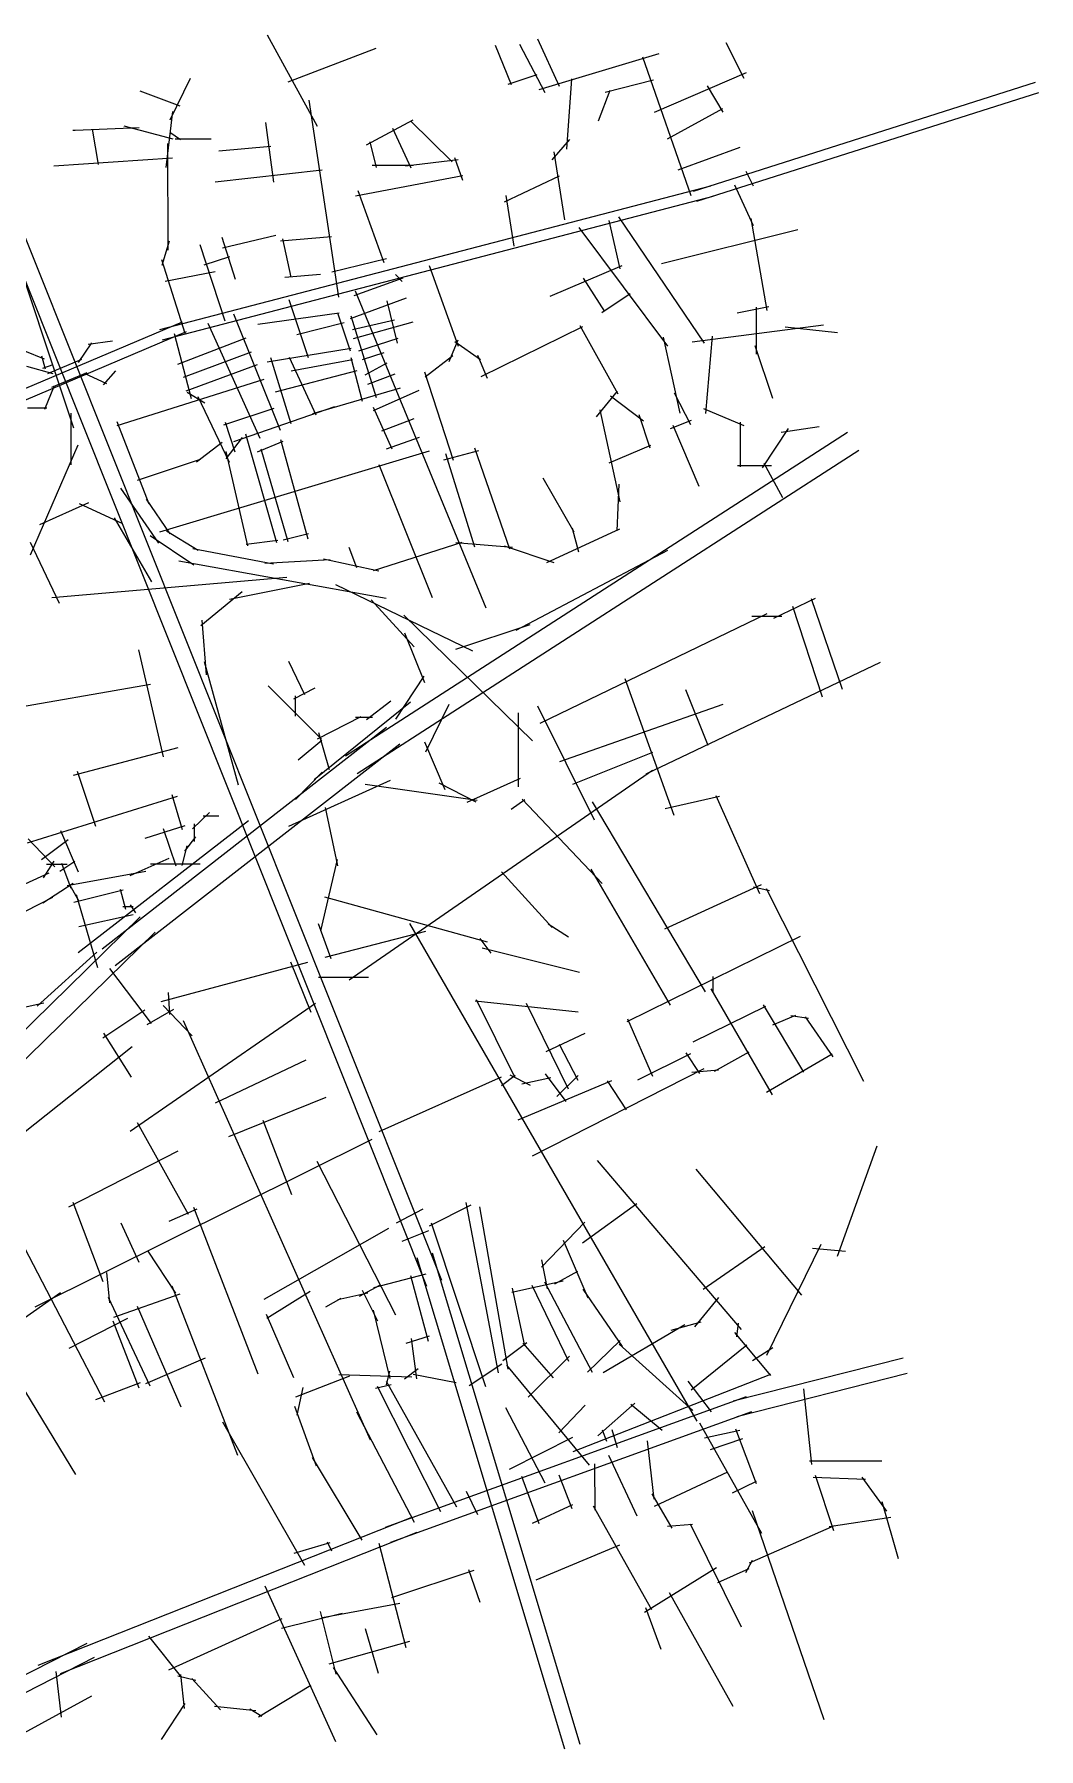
# Model space of a CAD drawing. Header units: inches. Extents: x 13527718 to 13533315, y 3640356 to 3645351.
# Drawn here: x 13531427 to 13533315, y 3640711 to 3643933 of the extents above; entities that cross this region are included whole.
import ezdxf

# ---------------------------------------------------------------- set-up
doc = ezdxf.new("R2010")
doc.units = ezdxf.units.IN
doc.header["$MEASUREMENT"] = 0
doc.layers.add('路网', color=2, linetype='Continuous', lineweight=9)

msp = doc.modelspace()

# ---------------------------------------------------------------- linework, layer by layer
at = {"layer": '路网'}
for p, q in [((13531229.5, 3643922.2), (13532164.4, 3641580.8)), ((13531257.3, 3643933.4), (13532192.2, 3641592)), ((13531864.6, 3643932.6), (13531959.1, 3643760.6)), ((13532293.2, 3643913), (13532323.2, 3643839.3)), ((13532338.8, 3643914.7), (13532386.7, 3643823.7)), ((13532414, 3643835.1), (13532373.5, 3643924.2)), ((13532726.8, 3643917.7), (13532760.8, 3643850.6)), ((13531904.2, 3643843.9), (13532069.9, 3643907.3)), ((13532376.1, 3643829.4), (13532601.6, 3643897)), ((13532661.5, 3643629.7), (13532570.9, 3643890.5)), ((13531682.8, 3643772.8), (13531720.7, 3643851.1)), ((13532317.7, 3643839.6), (13532372.3, 3643857.7)), ((13532427.8, 3643717.6), (13532437.7, 3643849.9)), ((13532500.3, 3643824.3), (13532590.6, 3643847.8)), ((13532593, 3643786.9), (13532765.7, 3643861.8)), ((13531625.8, 3643826.8), (13531700.8, 3643799.2)), ((13532487.3, 3643770.8), (13532509.7, 3643828.4)), ((13532666.2, 3643638.8), (13533308.8, 3643843.3)), ((13532672.2, 3643619.9), (13533314.8, 3643824.2)), ((13532691.8, 3643836.5), (13532720.9, 3643786.9)), ((13531675.1, 3643683), (13531687.8, 3643788)), ((13531999.3, 3643439.6), (13531944, 3643809.8)), ((13532617.3, 3643736.9), (13532720.9, 3643793.7)), ((13531499.6, 3643752.9), (13531504, 3643752.9)), ((13531504, 3643752.9), (13531624.4, 3643757.9)), ((13531535.9, 3643755.3), (13531547.1, 3643688.4)), ((13531595.3, 3643761.2), (13531687.7, 3643737)), ((13531861.8, 3643767.5), (13531877, 3643655.4)), ((13532051.5, 3643725.7), (13532139.4, 3643772.6)), ((13532100.2, 3643757.2), (13532135.1, 3643682.5)), ((13532134.4, 3643771), (13532212.4, 3643693.5)), ((13531677.4, 3643728.3), (13531678, 3643527.9)), ((13531682.2, 3643749.4), (13531701.9, 3643735.4)), ((13531691.8, 3643736.8), (13531759.3, 3643736.8)), ((13531774.1, 3643714.6), (13531871.9, 3643723.1)), ((13532057.5, 3643731.2), (13532069.4, 3643683.1)), ((13532400.7, 3643697.1), (13532433.8, 3643735.5)), ((13532637.3, 3643678.5), (13532753.7, 3643721.3)), ((13531464.1, 3643686.3), (13531687, 3643701.1)), ((13532062.3, 3643687.3), (13532139.5, 3643687.3)), ((13532124.5, 3643686.4), (13532223.8, 3643698.3)), ((13532216.9, 3643701.5), (13532231.9, 3643658.9)), ((13532424.3, 3643584.8), (13532404.5, 3643712.3)), ((13531767.2, 3643655.8), (13531968.1, 3643678.9)), ((13532030.9, 3643630), (13532232.8, 3643668)), ((13532311.1, 3643618.4), (13532414.4, 3643667.6)), ((13532764.3, 3643676.4), (13532778.4, 3643648.3)), ((13531663, 3643378.3), (13532698.3, 3643648.4)), ((13531668.1, 3643358.9), (13532703.3, 3643629.1)), ((13532035.2, 3643639.8), (13532084, 3643504.4)), ((13532313.4, 3643630.5), (13532328.1, 3643535.4)), ((13532743.2, 3643650.7), (13532778.3, 3643574.2)), ((13532525, 3643590.2), (13532686, 3643353)), ((13531370.1, 3643587.4), (13531500.8, 3643193.8)), ((13532450.8, 3643570.2), (13532617.2, 3643347.5)), ((13532506.9, 3643583.6), (13532527.5, 3643492.4)), ((13532605.9, 3643502.3), (13532862.1, 3643566.3)), ((13532773.7, 3643587), (13532803.9, 3643414.5)), ((13531667.8, 3643499.2), (13531681.3, 3643544.9)), ((13531738.1, 3643538.6), (13531785.2, 3643394.6)), ((13531779.5, 3643551.8), (13531804.4, 3643473.1)), ((13531781, 3643532), (13531881.3, 3643555.8)), ((13531890, 3643545.4), (13531986, 3643553.6)), ((13531893.8, 3643548.7), (13531909.6, 3643477.2)), ((13531666.5, 3643509.8), (13531710.1, 3643371.7)), ((13531746.2, 3643499.8), (13531794.9, 3643515.9)), ((13531986.4, 3643486.7), (13532089.2, 3643511.8)), ((13532169, 3643499.1), (13532223.8, 3643347.3)), ((13532396.9, 3643440.9), (13532531.8, 3643499.1)), ((13531673, 3643469.1), (13531767.1, 3643487.4)), ((13531897.8, 3643476.7), (13531964.9, 3643482.7)), ((13532028.2, 3643442.7), (13532120.6, 3643475.7)), ((13532105.7, 3643481.7), (13532118.7, 3643468.7)), ((13532458.8, 3643475), (13532498.6, 3643412.1)), ((13531905.7, 3643435), (13531942, 3643325.7)), ((13532021.2, 3643399.4), (13532126.6, 3643437.8)), ((13532030.1, 3643451.3), (13532275.6, 3642855.5)), ((13532089.8, 3643432.4), (13532109.1, 3643353.1)), ((13532493.6, 3643410.6), (13532547.2, 3643446)), ((13531801.4, 3643407.9), (13531889.4, 3643189.1)), ((13531847.2, 3643388.4), (13531999.9, 3643409.6)), ((13531996.7, 3643409.9), (13532020.8, 3643338.3)), ((13532021.8, 3643404.5), (13532069.8, 3643251)), ((13532025, 3643378.8), (13532104.1, 3643396.9)), ((13532748.3, 3643409.9), (13532807.3, 3643422)), ((13532784, 3643420.5), (13532784, 3643332.2)), ((13530426.9, 3642851.6), (13531705.7, 3643393)), ((13530434.7, 3642833.2), (13531713.5, 3643374.6)), ((13531690.1, 3643371.2), (13531721.8, 3643248.7)), ((13531851.5, 3643173.6), (13531754.2, 3643390)), ((13531920.4, 3643369.1), (13532009.6, 3643392)), ((13532026.9, 3643361.4), (13532139.3, 3643393.1)), ((13532267.2, 3643290.1), (13532457.9, 3643383.9)), ((13532452.2, 3643385.9), (13532523.7, 3643257.5)), ((13532609.3, 3643364.1), (13532640.4, 3643221.5)), ((13532663.5, 3643355.1), (13532910.1, 3643387.2)), ((13532701.3, 3643366.1), (13532688.7, 3643220.8)), ((13532838.2, 3643383.5), (13532936.6, 3643373)), ((13531408.7, 3643338.6), (13531445.5, 3643323.4)), ((13531510.5, 3643316.7), (13531535.5, 3643353.6)), ((13531528.3, 3643351), (13531574.1, 3643357.2)), ((13531697.2, 3643313.6), (13531825.4, 3643363.2)), ((13531707.8, 3643288.9), (13531835.1, 3643336.8)), ((13531864.7, 3643318), (13532022.8, 3643343.2)), ((13532037.4, 3643338.5), (13532111, 3643362)), ((13532044.1, 3643322), (13532085, 3643335.4)), ((13532223.4, 3643358.5), (13532206.2, 3643317.7)), ((13532217.5, 3643355.7), (13532266, 3643322.1)), ((13532781.6, 3643348.6), (13532814.4, 3643249.8)), ((13531412.7, 3643309.6), (13531461.9, 3643295.9)), ((13531440.6, 3643328.8), (13531447.7, 3643304.8)), ((13531443.1, 3643305.6), (13531462.8, 3643312.7)), ((13531452.7, 3643296.1), (13531516.5, 3643322.8)), ((13531557.3, 3643274.8), (13531580.7, 3643301.1)), ((13531712.4, 3643263.3), (13531846.4, 3643313)), ((13531871.2, 3643325.8), (13531909.5, 3643201.6)), ((13531880.6, 3643261.5), (13532034.1, 3643301.3)), ((13531906, 3643326.4), (13531956, 3643218.2)), ((13531910, 3643300.7), (13532024.9, 3643322.1)), ((13532022.3, 3643326.1), (13532043.4, 3643243.9)), ((13532048.8, 3643293.2), (13532090.4, 3643316)), ((13532161.6, 3643289.7), (13532213.9, 3643329.5)), ((13532260.2, 3643330.5), (13532278, 3643287.2)), ((13531464.5, 3643272.9), (13531446.1, 3643228.3)), ((13531460.1, 3643270.1), (13531526.6, 3643297.6)), ((13531520.8, 3643296.8), (13531562.7, 3643277.3)), ((13531582.8, 3643198.2), (13531859, 3643285.5)), ((13531950.5, 3643221), (13532115.7, 3643268.7)), ((13532053.9, 3643275.7), (13532105.3, 3643295.4)), ((13532160.5, 3643298.8), (13532214.3, 3643133.2)), ((13531714.3, 3643260.6), (13531747.5, 3643240.9)), ((13531734.8, 3643252.8), (13531793.7, 3643129.1)), ((13532064.6, 3643226.5), (13532150.5, 3643264.7)), ((13532483.8, 3643214.6), (13532523.2, 3643262.5)), ((13532510, 3643253.9), (13532572.1, 3643207)), ((13532629.8, 3643259.3), (13532660.5, 3643200)), ((13531451, 3643231), (13531414.6, 3643231)), ((13531496.5, 3643124.4), (13531496.5, 3643221.6)), ((13531582.6, 3643205.4), (13531642.5, 3643051.2)), ((13531783.5, 3643199.1), (13531878.2, 3643231)), ((13531785.6, 3643204.5), (13531804.3, 3643148.4)), ((13531802.4, 3643168), (13531992.2, 3643233.9)), ((13532064.3, 3643232.8), (13532099.4, 3643154)), ((13532080.1, 3643188.2), (13532141, 3643211)), ((13532490.1, 3643227.7), (13532527.3, 3643054.9)), ((13532563.2, 3643219), (13532584.1, 3643156)), ((13532622.7, 3643192.4), (13532662, 3643208.4)), ((13532684.9, 3643230.1), (13532760.4, 3643198.4)), ((13532753.8, 3643204.1), (13532753.8, 3643120.3)), ((13531787.5, 3643135.2), (13531818.3, 3643175.3)), ((13531824, 3643182.4), (13531882.1, 3642978)), ((13531889.7, 3643171.8), (13531941.3, 3642984.9)), ((13532012.2, 3642577.5), (13532955.4, 3643185.5)), ((13532089.3, 3643154), (13532151, 3643175.9)), ((13532627.2, 3643198.9), (13532676.1, 3643084.1)), ((13532795.8, 3643118.4), (13532844.4, 3643192.5)), ((13532830.5, 3643185.9), (13532902.4, 3643196)), ((13531509.3, 3643161), (13531419.7, 3642954.3)), ((13531663, 3642998.5), (13532169.7, 3643150.3)), ((13531732, 3643129.8), (13531780.5, 3643166.8)), ((13531787, 3643149.4), (13531828, 3642972.2)), ((13531846.4, 3643148.5), (13531894.8, 3643169)), ((13531853.2, 3643154.5), (13531903.4, 3642979.9)), ((13532033.9, 3642543.9), (13532977, 3643151.8)), ((13532196.9, 3643133.7), (13532262.8, 3643151.1)), ((13532200.1, 3643145.3), (13532254.2, 3642970.2)), ((13532254.7, 3643156.2), (13532320.2, 3642966.4)), ((13532507.7, 3643128.1), (13532585.7, 3643160.9)), ((13531621.1, 3643095.5), (13531739.5, 3643134.9)), ((13532074.6, 3643124.9), (13532174.8, 3642874.8)), ((13532748.7, 3643122.8), (13532812.6, 3643122.8)), ((13532798.4, 3643127.2), (13532833.4, 3643062.6)), ((13531589.5, 3643080.5), (13531660.9, 3642977.1)), ((13532383.1, 3643099.7), (13532440.9, 3642998.2)), ((13532525.6, 3643087.9), (13532522.1, 3643000.4)), ((13531437.6, 3643012.3), (13531530, 3643053.3)), ((13531511.5, 3643051.6), (13531591.8, 3643014.9)), ((13531637.7, 3643059.9), (13531681.7, 3642994.3)), ((13531577.1, 3643024.4), (13531647.5, 3642904.3)), ((13531419.6, 3642979.1), (13531474, 3642864.2)), ((13531644.9, 3642991.7), (13531727.1, 3642936.3)), ((13531675.7, 3643000), (13531735.3, 3642963.9)), ((13531825.1, 3642975.4), (13531885.1, 3642982.5)), ((13531895.2, 3642983), (13531942.2, 3642994.9)), ((13532064.9, 3642925.8), (13532231.6, 3642979)), ((13532219.3, 3642978), (13532325.7, 3642969.7)), ((13532390.4, 3642940.6), (13532527.6, 3643004.2)), ((13532437.9, 3643005.4), (13532450.1, 3642960.8)), ((13531725.1, 3642966.8), (13531876.6, 3642937.9)), ((13531860.7, 3642939.7), (13531983, 3642946.6)), ((13531970.6, 3642947.6), (13532074.5, 3642925)), ((13532018.4, 3642969.5), (13532033, 3642931.3)), ((13532310, 3642972.1), (13532403.3, 3642940.7)), ((13532333, 3642813.2), (13532617.5, 3642963.8)), ((13531460, 3642875), (13531901.8, 3642912.9)), ((13531698.8, 3642944.1), (13532088.6, 3642873.7)), ((13531740.2, 3642822.3), (13531817.9, 3642886.1)), ((13531794.2, 3642871.7), (13531944.3, 3642901.9)), ((13531993.3, 3642899.4), (13532250.8, 3642774.9)), ((13532060.4, 3642870.8), (13532140.8, 3642781.9)), ((13532816.9, 3642836.2), (13532895.2, 3642873.4)), ((13532852.2, 3642858.6), (13532908, 3642688.5)), ((13532887, 3642872.8), (13532945.2, 3642702.9)), ((13531742.1, 3642832.3), (13531750, 3642729.8)), ((13532121.6, 3642842), (13532363.4, 3642605.7)), ((13532219.5, 3642777.7), (13532359.3, 3642824)), ((13532377.7, 3642639), (13532804.2, 3642844.6)), ((13532775.7, 3642839.9), (13532832.2, 3642839.9)), ((13532122.8, 3642808.7), (13532160.8, 3642715.4)), ((13531623.3, 3642776.6), (13531669.4, 3642575.2)), ((13531746.5, 3642754.8), (13531810.6, 3642523.1)), ((13531904.7, 3642755.5), (13531935.1, 3642692.6)), ((13532577.1, 3642543.6), (13533017.2, 3642753.1)), ((13532159.5, 3642726.8), (13532106.3, 3642646.5)), ((13532537.3, 3642722.6), (13532629, 3642465.6)), ((13531249.3, 3642643.5), (13531645.5, 3642711.8)), ((13531866.8, 3642708.8), (13531966.9, 3642608.9)), ((13531915.2, 3642684.3), (13531955.2, 3642705)), ((13531917.9, 3642651.7), (13531917.9, 3642690.4)), ((13532651.3, 3642701.9), (13532693.1, 3642597.1)), ((13531953.2, 3642532.7), (13532134.2, 3642678.7)), ((13532051.5, 3642645.7), (13532097.1, 3642680.4)), ((13532206, 3642673.6), (13532162.2, 3642584.4)), ((13532336.8, 3642657.9), (13532336.8, 3642518.9)), ((13532372.7, 3642671.1), (13532479.1, 3642457.2)), ((13532414.9, 3642566.8), (13532721.6, 3642674.3)), ((13531554.6, 3642214.9), (13532089.3, 3642631.5)), ((13531959.4, 3642609.3), (13532041.2, 3642651.3)), ((13532030.9, 3642649.8), (13532062.9, 3642649.8)), ((13531501.1, 3642540.7), (13531697.5, 3642592.7)), ((13531579.2, 3642183.3), (13532113.9, 3642600)), ((13531923, 3642570), (13531967.6, 3642606.9)), ((13531961.6, 3642621.4), (13531981.3, 3642551.9)), ((13532160.7, 3642603.8), (13532198.9, 3642513.8)), ((13532439.4, 3642524.1), (13532589.4, 3642584.3)), ((13531507.6, 3642548.3), (13531542, 3642445)), ((13531905.7, 3642445.2), (13532096.6, 3642531.8)), ((13531917.9, 3642495.1), (13531968.4, 3642546.8)), ((13532018.8, 3642156.3), (13532588.9, 3642550.1)), ((13532187.6, 3642526.5), (13532257.1, 3642490.8)), ((13532241, 3642490.3), (13532340.8, 3642535.3)), ((13531414.3, 3642413.9), (13531696.5, 3642501.3)), ((13531685.8, 3642504.9), (13531705.4, 3642439)), ((13532048.7, 3642524.3), (13532259.4, 3642494.1)), ((13532323.3, 3642476.9), (13532348.9, 3642495.5)), ((13532344.2, 3642495.7), (13532494.1, 3642337.5)), ((13532612.5, 3642478.6), (13532714.8, 3642501.4)), ((13532707.8, 3642502.7), (13532790, 3642318.5)), ((13531724.7, 3642439.9), (13531756.6, 3642471)), ((13531744.6, 3642464.6), (13531774, 3642464.6)), ((13531973.6, 3642480.4), (13531996.7, 3642370.8)), ((13532475.7, 3642490.7), (13532688.2, 3642133.7)), ((13531476.2, 3642437.3), (13531509.4, 3642359.2)), ((13531509.4, 3642207.7), (13531829.9, 3642456.1)), ((13531635.5, 3642422.3), (13531711, 3642446.2)), ((13531669.2, 3642440.7), (13531693.5, 3642370.4)), ((13531728.5, 3642416.6), (13531728.5, 3642449.7)), ((13531415.8, 3642421.5), (13531465.6, 3642368.6)), ((13531440.5, 3642382.6), (13531490.6, 3642419.9)), ((13531704.8, 3642371.1), (13531714.4, 3642408)), ((13531710.2, 3642398.3), (13531731, 3642424.8)), ((13531444.8, 3642348), (13531464.7, 3642379.3)), ((13531449.9, 3642373.7), (13531488.8, 3642373.7)), ((13531475.4, 3642360.3), (13531503.1, 3642379.6)), ((13531478.5, 3642375.5), (13531495.9, 3642328.9)), ((13531607.3, 3642352.3), (13531680.6, 3642385.2)), ((13531645.3, 3642374.2), (13531739.1, 3642374.2)), ((13531996.6, 3642382.5), (13531965.2, 3642248.6)), ((13531238.5, 3642258.9), (13531454.9, 3642357.3)), ((13531443.1, 3642301.1), (13531500.2, 3642338.2)), ((13531488.8, 3642333.4), (13531636.7, 3642360.6)), ((13531493.2, 3642335.6), (13531510.9, 3642304.5)), ((13532305.3, 3642359.1), (13532400.6, 3642255)), ((13532473.3, 3642364.1), (13532622, 3642108.5)), ((13532612.2, 3642251.9), (13532794.1, 3642335.3)), ((13531312.8, 3642235.4), (13531462, 3642311.9)), ((13531501.6, 3642302.3), (13531594.2, 3642325.7)), ((13531506, 3642316.9), (13531546.1, 3642179.4)), ((13531588.8, 3642326.8), (13531598.8, 3642289.4)), ((13531972.8, 3642312.2), (13532278.5, 3642227.6)), ((13532778.9, 3642331.4), (13532809, 3642324)), ((13532802.7, 3642327.9), (13532985.4, 3641965.8)), ((13530713.9, 3641382.5), (13531626.4, 3642274.5)), ((13531510.8, 3642256.8), (13531612.7, 3642279.1)), ((13531593.4, 3642294), (13531612.8, 3642294)), ((13531607.1, 3642297.5), (13531617.6, 3642282.4)), ((13530741.9, 3641353.9), (13531654.3, 3642245.8)), ((13531960.7, 3642262.1), (13531984.7, 3642196.6)), ((13531974, 3642199.1), (13532163.1, 3642248)), ((13532132.4, 3642262.3), (13532672.2, 3641326.7)), ((13532393.1, 3642261.5), (13532430.9, 3642237)), ((13532541.1, 3642078.1), (13532867.2, 3642238.4)), ((13531432.6, 3642106.7), (13531544.8, 3642208.6)), ((13532264.7, 3642234.2), (13532285.3, 3642206.2)), ((13532269.1, 3642216.2), (13532451.5, 3642170.8)), ((13531568.6, 3642177.7), (13531647.1, 3642074.4)), ((13531665.4, 3642115.7), (13531941.4, 3642189.5)), ((13531908.4, 3642190.5), (13531947.2, 3642095.7)), ((13531961.3, 3642161.2), (13532055.2, 3642161.2)), ((13532702.6, 3642162.8), (13532702.6, 3642131.8)), ((13531402.7, 3642103.6), (13531445.2, 3642113.2)), ((13531607.1, 3641871.9), (13531955.6, 3642112.7)), ((13531669.4, 3642108.1), (13531724, 3642051)), ((13531679, 3642132.3), (13531681, 3642091.5)), ((13532255.9, 3642116.6), (13532449.5, 3642096.3)), ((13532331.2, 3641972.2), (13532258.4, 3642119)), ((13532351.8, 3642112.2), (13532430.7, 3641951.5)), ((13532698.8, 3642139.5), (13532813.6, 3641940.5)), ((13532796.9, 3642109.5), (13532872.5, 3641983.1)), ((13531555.9, 3642047.2), (13531635, 3642099.8)), ((13531639.6, 3642072.3), (13531689.5, 3642101)), ((13531707.2, 3642079.8), (13532058.4, 3641291.8)), ((13532542.3, 3642083.3), (13532589, 3641975.5)), ((13532665.5, 3642039.7), (13532802, 3642106.8)), ((13532814.9, 3642072), (13532858.6, 3642090.2)), ((13532848.8, 3642089.1), (13532882.3, 3642084.5)), ((13532875.7, 3642087), (13532927.7, 3642011.5)), ((13531557.3, 3642056.2), (13531609.4, 3641973.6)), ((13532389.2, 3642021.5), (13532462.7, 3642056)), ((13531310, 3641792.4), (13531611.3, 3642031.1)), ((13532413.8, 3642035.3), (13532448.8, 3641967.9)), ((13532561.7, 3641968.3), (13532661.3, 3642017.7)), ((13532651.8, 3642019), (13532677.4, 3641980.4)), ((13532705.8, 3641984.9), (13532770.8, 3642021.1)), ((13532803.4, 3641945.3), (13532926.6, 3642017.2)), ((13531767.6, 3641925.2), (13531938.1, 3642006)), ((13532363.5, 3641825.3), (13532686, 3641989.5)), ((13532387.5, 3641979.6), (13532426.1, 3641928)), ((13532662.8, 3641983), (13532713.2, 3641987)), ((13532075.1, 3641871.3), (13532305.3, 3641974.1)), ((13532305.5, 3641957.7), (13532331.1, 3641977.1)), ((13532320.9, 3641977.8), (13532359, 3641958.4)), ((13532336.4, 3641893.2), (13532512.7, 3641967.2)), ((13532343.4, 3641960.6), (13532397.8, 3641973.1)), ((13532409.5, 3641937.3), (13532449.3, 3641976.5)), ((13532503.8, 3641966.4), (13532539.3, 3641911.8)), ((13531792.5, 3641862.2), (13531975.6, 3641935.8)), ((13531620.8, 3641888.1), (13531716.1, 3641715.8)), ((13531856.5, 3641892.9), (13531910.8, 3641752.8)), ((13531428.7, 3641541.9), (13532062.4, 3641857)), ((13531492.1, 3641729.7), (13531697.4, 3641835.2)), ((13532936.9, 3641637.3), (13533011.1, 3641844.1)), ((13531325.8, 3641812), (13531559.2, 3641363.5)), ((13531958.4, 3641815.8), (13532106.2, 3641526.9)), ((13532485.2, 3641816.7), (13532755.9, 3641499)), ((13532670.3, 3641800.3), (13532869.1, 3641563.8)), ((13531499.8, 3641738.6), (13531556, 3641589.5)), ((13531680.8, 3641703.1), (13531733.4, 3641726)), ((13531726.3, 3641729), (13531847.3, 3641416)), ((13532107.9, 3641699.4), (13532158.2, 3641726.2)), ((13532169.7, 3641694.3), (13532248.2, 3641733.8)), ((13532237.9, 3641738.2), (13532298.7, 3641418)), ((13532264.1, 3641729.5), (13532316.9, 3641424.9)), ((13532457.2, 3641662.2), (13532559.4, 3641735.8)), ((13531590, 3641699.4), (13531623.9, 3641625.9)), ((13531859, 3641556.1), (13532093.7, 3641689.9)), ((13532172.9, 3641699.7), (13532275.1, 3641392.3)), ((13532462, 3641701.1), (13532380.1, 3641616.1)), ((13532118.5, 3641665.3), (13532168.8, 3641685)), ((13532420.8, 3641667.2), (13532467.4, 3641558.7)), ((13532803.8, 3641450.8), (13532905.7, 3641659.3)), ((13531640.8, 3641646.6), (13531692.8, 3641567.7)), ((13532146, 3641634.6), (13532423.8, 3640711.4)), ((13532174.7, 3641643.2), (13532452.6, 3640720)), ((13532380.1, 3641630.3), (13532390.9, 3641575.6)), ((13532684.3, 3641574.9), (13532799.9, 3641655.4)), ((13532889.5, 3641652.1), (13532951.6, 3641646.6)), ((13531563.2, 3641606.4), (13531568.7, 3641549.5)), ((13532065.3, 3641578.3), (13532163.8, 3641603.7)), ((13532134.5, 3641600.6), (13532167.6, 3641477.5)), ((13532405.6, 3641585.3), (13532448.5, 3641608.8)), ((13531342.1, 3641474.8), (13531476.2, 3641568.7)), ((13531566.1, 3641560.2), (13531644.4, 3641393.1)), ((13531576.8, 3641522.7), (13531701.2, 3641566.1)), ((13531685.4, 3641581), (13531809.2, 3641263)), ((13531864.2, 3641520.4), (13531945.8, 3641571.1)), ((13531997.4, 3641555.7), (13532053.8, 3641568.3)), ((13532038.2, 3641561.9), (13532076.8, 3641582.3)), ((13532043.5, 3641573.1), (13532072.4, 3641515.3)), ((13532324.5, 3641569.2), (13532421.2, 3641590.9)), ((13532325.3, 3641576.9), (13532348.5, 3641468.3)), ((13532362.3, 3641582.6), (13532431.4, 3641439.6)), ((13532385.8, 3641588.5), (13532475.6, 3641419.3)), ((13532458.3, 3641575), (13532532.1, 3641467)), ((13531620.8, 3641543.2), (13531702.8, 3641354.2)), ((13531862.7, 3641528), (13531914.5, 3641408.9)), ((13531974.8, 3641541.9), (13532004.2, 3641558.4)), ((13532064.3, 3641535.4), (13532095.6, 3641407)), ((13532668.8, 3641504.3), (13532713.9, 3641559.3)), ((13531505.5, 3641227), (13531337.4, 3641502.6)), ((13531492.8, 3641464.4), (13531602.9, 3641520.4)), ((13531574.7, 3641515.5), (13531623.4, 3641389.7)), ((13532496.3, 3641418.4), (13532649.7, 3641508.9)), ((13532624.2, 3641497.9), (13532680.6, 3641513.4)), ((13532750.2, 3641511.1), (13532746.7, 3641485.3)), ((13532125.8, 3641473.3), (13532169.7, 3641487.3)), ((13532146, 3641406.8), (13532135.9, 3641482)), ((13532307.5, 3641441.1), (13532352.8, 3641475.1)), ((13532345.1, 3641473.8), (13532402.1, 3641408.4)), ((13532466.6, 3641419.3), (13532528, 3641478.8)), ((13532526.2, 3641471.4), (13532664.6, 3641347.2)), ((13532661.6, 3641386), (13532766, 3641470.2)), ((13532742.8, 3641493.3), (13532811, 3641412.7)), ((13532777, 3641441), (13532815, 3641465.4)), ((13531636.6, 3641397.8), (13531749, 3641445.8)), ((13532244.6, 3641393.9), (13532306, 3641434.8)), ((13532314.5, 3641432.1), (13532470.2, 3641244.1)), ((13532355.5, 3641372.3), (13532432.7, 3641449)), ((13532740.4, 3641365), (13533060.1, 3641446.1)), ((13531543, 3641367.7), (13531626.8, 3641399.9)), ((13531918.7, 3641372.7), (13532020.2, 3641412)), ((13531999.6, 3641414.8), (13532136.5, 3641410.1)), ((13532088.6, 3641402), (13532220.5, 3641165.7)), ((13532089, 3641395.5), (13532095.2, 3641420.7)), ((13532123.2, 3641406.6), (13532148.5, 3641425.9)), ((13532138.9, 3641415), (13532219.8, 3641399.8)), ((13532439.9, 3641269.8), (13532811.3, 3641415.2)), ((13532655.3, 3641402.2), (13532699.1, 3641344.3)), ((13532747.7, 3641336), (13533067.5, 3641417)), ((13531932.1, 3641390.5), (13531920.3, 3641338.5)), ((13532068.2, 3641389), (13532097.9, 3641395.9)), ((13532071.4, 3641392.6), (13532190.5, 3641157.1)), ((13532087.3, 3641128), (13532765.5, 3641373.1)), ((13532872.7, 3641387.9), (13532887.9, 3641245.7)), ((13531916, 3641355.2), (13531956.9, 3641243.1)), ((13532032.5, 3641344.7), (13532141.2, 3641137.1)), ((13532097.5, 3641099.8), (13532775.7, 3641344.9)), ((13532313, 3641352.5), (13532386.9, 3641211.1)), ((13532413.2, 3641305.1), (13532462.7, 3641356.9)), ((13532486.3, 3641299.6), (13532555.5, 3641360.9)), ((13532548.1, 3641358.9), (13532607.1, 3641309.9)), ((13531781.1, 3641325.6), (13531934.9, 3641056.6)), ((13532494.5, 3641310.7), (13532502.6, 3641289.6)), ((13532512.8, 3641311.5), (13532522.6, 3641277.4)), ((13532677.5, 3641324.1), (13532793.6, 3641116.3)), ((13532686.8, 3641295.5), (13532753, 3641310.3)), ((13532745.1, 3641312.6), (13532783.6, 3641210.1)), ((13532320.4, 3641236.8), (13532439.4, 3641296.8)), ((13532579.1, 3641290.1), (13532591.5, 3641180.4)), ((13532697.9, 3641273.5), (13532758.8, 3641294.3)), ((13531949.6, 3641258.4), (13532043, 3641103.4)), ((13532479.8, 3641246.5), (13532480.8, 3641159.8)), ((13532506.4, 3641263.3), (13532559.3, 3641148.9)), ((13532884.1, 3641252.1), (13533020, 3641252.1)), ((13532343, 3641223.9), (13532375.1, 3641134.9)), ((13532412.8, 3641226.4), (13532437.3, 3641162.7)), ((13532592.8, 3641167), (13532730.6, 3641231.7)), ((13532739.1, 3641192.3), (13532784.3, 3641214)), ((13532891.1, 3641222), (13532989.1, 3641218.2)), ((13532894.9, 3641225.3), (13532928.9, 3641121.6)), ((13532982.3, 3641222), (13533029, 3641157.9)), ((13532238.6, 3641195.1), (13532259.9, 3641151.5)), ((13532587.6, 3641190.7), (13532625.1, 3641125.9)), ((13533019.7, 3641176.1), (13533050.7, 3641068.6)), ((13531434.4, 3640868.2), (13532135.5, 3641146.1)), ((13532363.6, 3641135.3), (13532439.4, 3641170.5)), ((13532477.6, 3641167.9), (13532586.9, 3640973.2)), ((13532776.2, 3641158.8), (13532911.1, 3640766.2)), ((13532921.2, 3641128.8), (13533036.7, 3641146.6)), ((13531476.6, 3640852.6), (13532146.5, 3641118.2)), ((13532617.3, 3641129.4), (13532664.1, 3641133.2)), ((13532659.7, 3641133.9), (13532755.5, 3640940.6)), ((13532771, 3641060.9), (13532931, 3641131)), ((13531915.3, 3641078.9), (13531983.3, 3641098.9)), ((13531977.6, 3641100.3), (13531985.8, 3641083.2)), ((13532074.9, 3641097.9), (13532125.2, 3640901.6)), ((13532370.6, 3641028.7), (13532527.5, 3641094.6)), ((13532099.3, 3640995.3), (13532253.6, 3641047.1)), ((13532243.4, 3641047.9), (13532264.2, 3640986.8)), ((13532573.8, 3640968.3), (13532709.2, 3641052)), ((13532711.5, 3641023.9), (13532770.4, 3641049.8)), ((13532764.3, 3641042.8), (13532777.1, 3641065.5)), ((13531860.7, 3641017.7), (13531993.4, 3640724.9)), ((13531969.1, 3640957.9), (13532113.9, 3640985)), ((13532620.2, 3641004.7), (13532739.7, 3640791.5)), ((13531679.9, 3640859.7), (13531892.8, 3640956)), ((13531891.8, 3640938), (13532006, 3640966.2)), ((13531964.4, 3640969.4), (13531993.6, 3640851.5)), ((13532576, 3640977), (13532604.9, 3640898.5)), ((13531641.8, 3640923.2), (13531703.7, 3640845.1)), ((13532048.7, 3640937.1), (13532073.7, 3640853.5)), ((13531191.4, 3640739), (13531526.6, 3640909.9)), ((13531205.1, 3640712.3), (13531540.2, 3640883.2)), ((13531981.3, 3640871.1), (13532132.9, 3640913.8)), ((13531467.9, 3640856.6), (13531477.7, 3640770.9)), ((13531989.1, 3640863.8), (13532070.7, 3640737.3)), ((13531697.2, 3640848.1), (13531730.8, 3640839.9)), ((13531701.7, 3640850.7), (13531709, 3640787)), ((13531723.5, 3640843.3), (13531777.4, 3640784.7)), ((13531848.6, 3640771.6), (13531946.9, 3640830.6)), ((13531394.3, 3640733.8), (13531535.5, 3640810.8)), ((13531666.1, 3640728.4), (13531710.9, 3640796.2)), ((13531765.8, 3640791.5), (13531843.5, 3640783.1)), ((13531832.2, 3640786.5), (13531855.1, 3640772.3))]:
    msp.add_line(p, q, dxfattribs=at)

doc.saveas('drawing.dxf')
